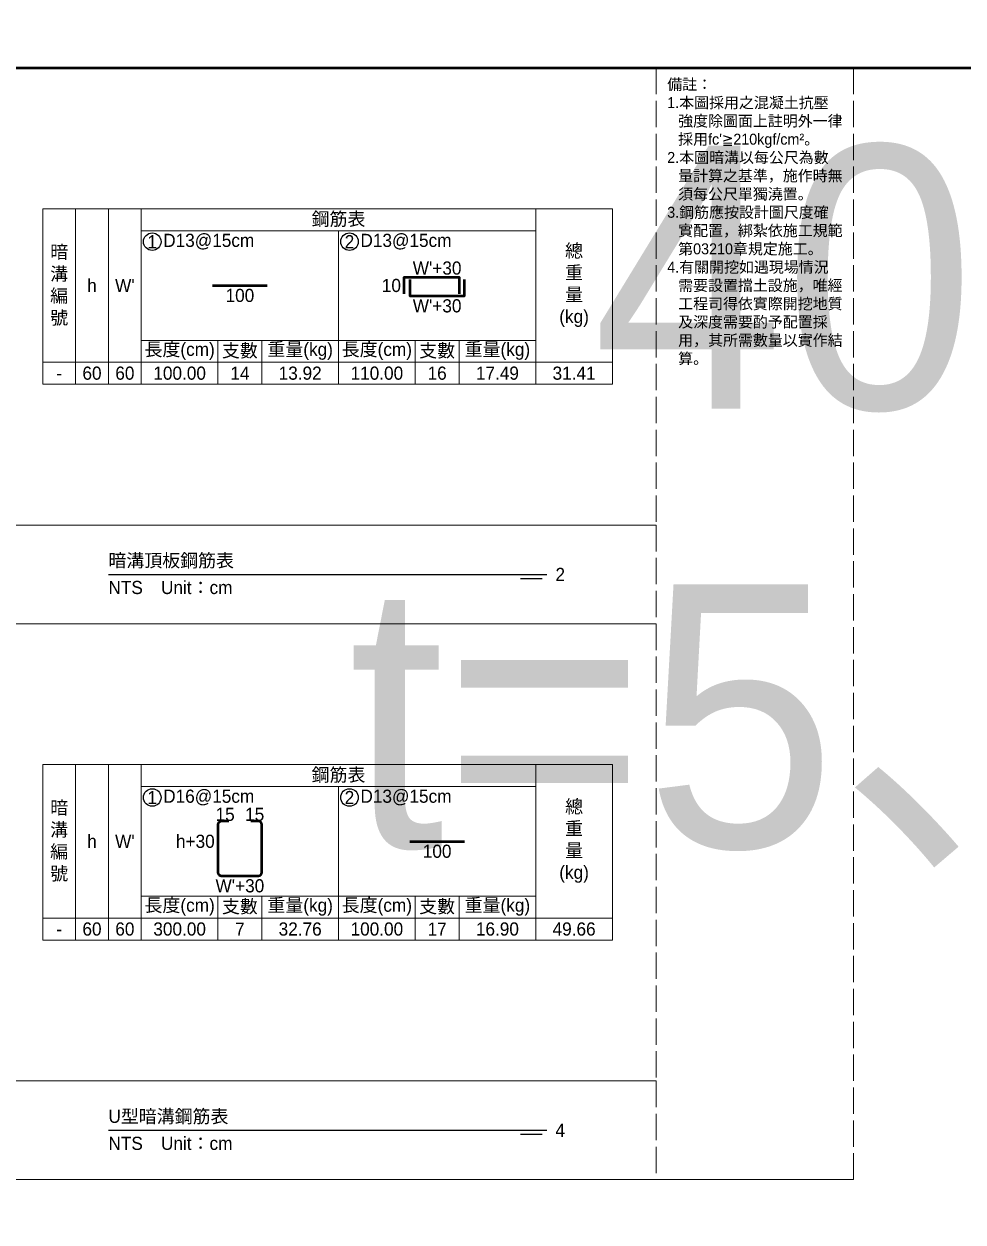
# Model space of a CAD drawing. Extents: x -3420 to 2030, y -3892 to 566.
# Drawn here: x -2139 to -1710, y -526 to 20 of the extents above; entities that cross this region are included whole.
import ezdxf

# ---------------------------------------------------------------- set-up
doc = ezdxf.new("R2010")
doc.units = 0
doc.header["$MEASUREMENT"] = 0
doc.linetypes.add('ACAD_ISO02W100', pattern=[15, 12, -3])
for name, color, linetype, lineweight in [('一、1.基本-圖框', 7, 'Continuous', 20), ('一、3.基本-變更', 1, 'Continuous', 50), ('二、5.繪圖-鋼筋', 60, 'Continuous', 50)]:
    doc.layers.add(name, color=color, linetype=linetype, lineweight=lineweight)
doc.layers.add('一、4.基本-隱藏', color=9, linetype='ACAD_ISO02W100', lineweight=20, plot=False)
doc.layers.add('三、1.文字-說明文字', color=2, linetype='Continuous')
doc.layers.add('三、3.文字-註解文字', color=2, linetype='Continuous')
doc.styles.add('次圖名(詳圖)', font='MS PGothic.ttf', dxfattribs={"height": 6})
doc.styles.add('註解文字(詳圖)', font='MS PGothic.ttf', dxfattribs={"height": 5})

msp = doc.modelspace()

# ---------------------------------------------------------------- linework, layer by layer
at = {"layer": '一、1.基本-圖框'}
for points in [[(-2130, -134.25), (-2115, -134.25), (-2115, -64.25), (-2130, -64.25)], [(-2115, -134.25), (-2100, -134.25), (-2100, -64.25), (-2115, -64.25)], [(-2100, -134.25), (-2085, -134.25), (-2085, -64.25), (-2100, -64.25)], [(-2085, -74.25), (-1905, -74.25), (-1905, -64.25), (-2085, -64.25)], [(-1870, -134.25), (-1905, -134.25), (-1905, -64.25), (-1870, -64.25)], [(-2085, -74.25), (-1995, -74.25), (-1995, -124.25), (-2085, -124.25)], [(-1995, -74.25), (-1905, -74.25), (-1905, -124.25), (-1995, -124.25)], [(-2085, -124.25), (-2050, -124.25), (-2050, -134.25), (-2085, -134.25)], [(-2050, -124.25), (-2030, -124.25), (-2030, -134.25), (-2050, -134.25)], [(-2030, -124.25), (-1995, -124.25), (-1995, -134.25), (-2030, -134.25)], [(-1995, -124.25), (-1960, -124.25), (-1960, -134.25), (-1995, -134.25)], [(-1960, -124.25), (-1940, -124.25), (-1940, -134.25), (-1960, -134.25)], [(-1940, -124.25), (-1905, -124.25), (-1905, -134.25), (-1940, -134.25)], [(-2130, -134.25), (-2115, -134.25), (-2115, -144.25), (-2130, -144.25)], [(-2115, -134.25), (-2100, -134.25), (-2100, -144.25), (-2115, -144.25)], [(-2100, -134.25), (-2085, -134.25), (-2085, -144.25), (-2100, -144.25)], [(-2085, -134.25), (-2050, -134.25), (-2050, -144.25), (-2085, -144.25)], [(-2050, -134.25), (-2030, -134.25), (-2030, -144.25), (-2050, -144.25)], [(-2030, -134.25), (-1995, -134.25), (-1995, -144.25), (-2030, -144.25)], [(-1995, -134.25), (-1960, -134.25), (-1960, -144.25), (-1995, -144.25)], [(-1960, -134.25), (-1940, -134.25), (-1940, -144.25), (-1960, -144.25)], [(-1940, -134.25), (-1905, -134.25), (-1905, -144.25), (-1940, -144.25)], [(-1905, -134.25), (-1870, -134.25), (-1870, -144.25), (-1905, -144.25)], [(-2130, -387.75), (-2115, -387.75), (-2115, -317.75), (-2130, -317.75)], [(-2115, -387.75), (-2100, -387.75), (-2100, -317.75), (-2115, -317.75)], [(-2100, -387.75), (-2085, -387.75), (-2085, -317.75), (-2100, -317.75)], [(-2085, -327.75), (-1905, -327.75), (-1905, -317.75), (-2085, -317.75)], [(-1870, -387.75), (-1905, -387.75), (-1905, -317.75), (-1870, -317.75)], [(-2085, -327.75), (-1995, -327.75), (-1995, -377.75), (-2085, -377.75)], [(-1995, -327.75), (-1905, -327.75), (-1905, -377.75), (-1995, -377.75)], [(-2085, -377.75), (-2050, -377.75), (-2050, -387.75), (-2085, -387.75)], [(-2050, -377.75), (-2030, -377.75), (-2030, -387.75), (-2050, -387.75)], [(-2030, -377.75), (-1995, -377.75), (-1995, -387.75), (-2030, -387.75)], [(-1995, -377.75), (-1960, -377.75), (-1960, -387.75), (-1995, -387.75)], [(-1960, -377.75), (-1940, -377.75), (-1940, -387.75), (-1960, -387.75)], [(-1940, -377.75), (-1905, -377.75), (-1905, -387.75), (-1940, -387.75)], [(-2130, -387.75), (-2115, -387.75), (-2115, -397.75), (-2130, -397.75)], [(-2115, -387.75), (-2100, -387.75), (-2100, -397.75), (-2115, -397.75)], [(-2100, -387.75), (-2085, -387.75), (-2085, -397.75), (-2100, -397.75)], [(-2085, -387.75), (-2050, -387.75), (-2050, -397.75), (-2085, -397.75)], [(-2050, -387.75), (-2030, -387.75), (-2030, -397.75), (-2050, -397.75)], [(-2030, -387.75), (-1995, -387.75), (-1995, -397.75), (-2030, -397.75)], [(-1995, -387.75), (-1960, -387.75), (-1960, -397.75), (-1995, -397.75)], [(-1960, -387.75), (-1940, -387.75), (-1940, -397.75), (-1960, -397.75)], [(-1940, -387.75), (-1905, -387.75), (-1905, -397.75), (-1940, -397.75)], [(-1905, -387.75), (-1870, -387.75), (-1870, -397.75), (-1905, -397.75)]]:
    msp.add_lwpolyline(points, close=True, dxfattribs=at)
at = {"layer": '一、3.基本-變更'}
msp.add_lwpolyline([(-3420, 0), (0, 0), (0, -1164), (-3420, -1164)], close=True, dxfattribs=at)
at = {"layer": '一、4.基本-隱藏'}
for points in [[(-2540, 0), (-1760, 0), (-1760, -507), (-2540, -507)], [(-2150, 0), (-1850, 0), (-1850, -208.5), (-2150, -208.5)], [(-2150, -208.5), (-1850, -208.5), (-1850, -253.5), (-2150, -253.5)], [(-2150, -253.5), (-1850, -253.5), (-1850, -462), (-2150, -462)], [(-2150, -462), (-1850, -462), (-1850, -507), (-2150, -507)]]:
    msp.add_lwpolyline(points, close=True, dxfattribs=at)
msp.add_lwpolyline([(-2540, -507), (-1760, -507)], dxfattribs=at)
at = {"layer": '三、3.文字-註解文字'}
for points in [[(-2100, -231), (-1900, -231)], [(-1902, -233), (-1912, -233)], [(-2100, -484.5), (-1900, -484.5)], [(-1902, -486.5), (-1912, -486.5)]]:
    msp.add_lwpolyline(points, dxfattribs=at)
for centre in [(-2080, -79.25), (-1990, -79.25), (-2080, -332.75), (-1990, -332.75)]:
    msp.add_circle(centre, 4, dxfattribs=at)
at = {"layer": '二、5.繪圖-鋼筋'}
for points in [[(-1965, -103), (-1965, -95.5), (-1940, -95.5), (-1940, -103)], [(-1962.5, -96.5), (-1962.5, -104), (-1937.5, -104), (-1937.5, -96.5)], [(-2052.5, -99.25), (-2027.5, -99.25)], [(-1962.5, -352.75), (-1937.5, -352.75)]]:
    msp.add_lwpolyline(points, dxfattribs=at)
msp.add_lwpolyline([(-2045, -343.5), (-2048.5, -343.5, 0.4142136), (-2050, -345), (-2050, -367, 0.4142136), (-2048.5, -368.5), (-2031.5, -368.5, 0.4142136), (-2030, -367), (-2030, -345, 0.4142136), (-2031.5, -343.5), (-2035, -343.5)], format="xyb", dxfattribs=at)

# ---------------------------------------------------------------- texts
at = {"layer": '一、1.基本-圖框', "char_height": 6, "attachment_point": 5, "style": '註解文字(詳圖)'}
for s, width, insert in [('{\\fMS PGothic|b0|i0|c128|p34;鋼筋表}', 94.24964, (-1995, -69.25)), ('暗{\\fMS PGothic|b0|i0|c128|p34;溝編號}', 12.98354, (-2122.5, -99.25)), ('{\\fMS PGothic|b0|i0|c128|p34;總重量(kg)}', 6, (-1887.5, -99.25)), ('{\\fMS PGothic|b0|i0|c128|p34;h}', 12.98354, (-2107.5, -99.25)), ("W'", 22.32258, (-2092.5, -99.25)), ('{\\fMS PGothic|b0|i0|c128|p34;長度(cm)}', 35.02324, (-2067.5, -129.25)), ('{\\fMS PGothic|b0|i0|c128|p34;支數}', 19.27354, (-2040, -129.25)), ('{\\fMS PGothic|b0|i0|c128|p34;重量(kg)}', 30.27214, (-2012.5, -129.25)), ('{\\fMS PGothic|b0|i0|c128|p34;長度(cm)}', 35.02324, (-1977.5, -129.25)), ('{\\fMS PGothic|b0|i0|c128|p34;支數}', 19.27354, (-1950, -129.25)), ('{\\fMS PGothic|b0|i0|c128|p34;重量(kg)}', 30.27214, (-1922.5, -129.25)), ('{\\fMS PGothic|b0|i0|c128|p34;鋼筋表}', 94.24964, (-1995, -322.75)), ('{\\fMS PGothic|b0|i0|c128|p34;總重量(kg)}', 6, (-1887.5, -352.75)), ('暗{\\fMS PGothic|b0|i0|c128|p34;溝編號}', 12.98354, (-2122.5, -352.75)), ('{\\fMS PGothic|b0|i0|c128|p34;h}', 12.98354, (-2107.5, -352.75)), ("W'", 22.32258, (-2092.5, -352.75)), ('{\\fMS PGothic|b0|i0|c128|p34;長度(cm)}', 35.02324, (-2067.5, -382.75)), ('{\\fMS PGothic|b0|i0|c128|p34;支數}', 19.27354, (-2040, -382.75)), ('{\\fMS PGothic|b0|i0|c128|p34;重量(kg)}', 30.27214, (-2012.5, -382.75)), ('{\\fMS PGothic|b0|i0|c128|p34;長度(cm)}', 35.02324, (-1977.5, -382.75)), ('{\\fMS PGothic|b0|i0|c128|p34;支數}', 19.27354, (-1950, -382.75)), ('{\\fMS PGothic|b0|i0|c128|p34;重量(kg)}', 30.27214, (-1922.5, -382.75))]:
    msp.add_mtext_dynamic_manual_height_columns(s, width=width, gutter_width=30, heights=[0], dxfattribs=dict(at, insert=insert))
at = {"layer": '一、4.基本-隱藏', "insert": (-1710, 100), "char_height": 120, "attachment_point": 5, "style": '次圖名(詳圖)'}
msp.add_mtext_dynamic_manual_height_columns("{\\fMS PGothic|b0|i0|c128|p34;W}'{\\fMS PGothic|b0|i0|c128|p34;=}6{\\fMS PGothic|b0|i0|c128|p34;0，h=}100、80、60、40，t=5、10", width=698.49542, gutter_width=30, heights=[0], dxfattribs=at)
at = {"layer": '三、1.文字-說明文字', "insert": (-1845, -5), "char_height": 5, "attachment_point": 1, "style": '註解文字(詳圖)'}
msp.add_mtext_dynamic_manual_height_columns("{\\fMS PGothic|b0|i0|c128|p34;備註：\\P\\pi-5,l5;1.本圖採用之混凝土抗壓強度除圖面上註明外一律採用fc'≧210kgf/cm²。\\P2.本圖暗溝以每公尺為數量計算之基準，施作時無須每公尺單獨澆置。\\P3.鋼筋應按設計圖尺度確實配置，綁紮依施工規範第03210章規定施工。\\P4.有關開挖如遇現場情況需要設置擋土設施，唯經工程司得依實際開挖地質及深度需要酌予配置採用，其所需數量以實作結算。}", width=80, gutter_width=30, heights=[0], dxfattribs=at)
at = {"layer": '三、3.文字-註解文字', "char_height": 6}
for s, width, gutter_width, insert, attachment_point, style in [('1', 8.38231, 30, (-2080, -79.25), 5, '註解文字(詳圖)'), ('D13@15cm', 6.06582, 30, (-2075, -79.25), 4, '註解文字(詳圖)'), ('2', 8.38231, 30, (-1990, -79.25), 5, '註解文字(詳圖)'), ('{\\fMS PGothic|b0|i0|c128|p34;D1}3{\\fMS PGothic|b0|i0|c128|p34;@}1{\\fMS PGothic|b0|i0|c128|p34;5cm}', 6.06582, 30, (-1985, -79.25), 4, '註解文字(詳圖)'), ('60', 9.06048, 30, (-2107.5, -139.25), 5, '註解文字(詳圖)'), ('6{\\fMS PGothic|b0|i0|c128|p34;0}', 9.06048, 30, (-2092.5, -139.25), 5, '註解文字(詳圖)'), ('100.00', 9.06048, 30, (-2067.5, -139.25), 5, '註解文字(詳圖)'), ('{\\fMS PGothic|b0|i0|c128|p34;1}4', 9.06048, 30, (-2040, -139.25), 5, '註解文字(詳圖)'), ('13.92', 9.06048, 30, (-2012.5, -139.25), 5, '註解文字(詳圖)'), ('{\\fMS PGothic|b0|i0|c128|p34;1}1{\\fMS PGothic|b0|i0|c128|p34;0.00}', 9.06048, 30, (-1977.5, -139.25), 5, '註解文字(詳圖)'), ('16', 9.06048, 30, (-1950, -139.25), 5, '註解文字(詳圖)'), ('17.49', 9.06048, 30, (-1922.5, -139.25), 5, '註解文字(詳圖)'), ('31.41', 9.06048, 30, (-1887.5, -139.25), 5, '註解文字(詳圖)'), ('-', 9.06048, 30, (-2122.5, -139.25), 5, '註解文字(詳圖)'), ('暗{\\fMS PGothic|b0|i0|c128|p34;溝}頂板鋼筋表', 134.12151, 15, (-2100, -225), 4, '次圖名(詳圖)'), ('2', 3, 15, (-1896, -231), 4, '次圖名(詳圖)'), ('NTS{\\fMS PGothic|b0|i0|c128|p34;^IUnit：cm}', 136.03259, 15, (-2100, -237), 4, '次圖名(詳圖)'), ('1', 8.38231, 30, (-2080, -332.75), 5, '註解文字(詳圖)'), ('{\\fMS PGothic|b0|i0|c128|p34;D1}6{\\fMS PGothic|b0|i0|c128|p34;@15cm}', 6.06582, 30, (-2075, -332.75), 4, '註解文字(詳圖)'), ('2', 8.38231, 30, (-1990, -332.75), 5, '註解文字(詳圖)'), ('{\\fMS PGothic|b0|i0|c128|p34;D1}3{\\fMS PGothic|b0|i0|c128|p34;@}1{\\fMS PGothic|b0|i0|c128|p34;5cm}', 6.06582, 30, (-1985, -332.75), 4, '註解文字(詳圖)'), ('-', 9.06048, 30, (-2122.5, -392.75), 5, '註解文字(詳圖)'), ('60', 9.06048, 30, (-2107.5, -392.75), 5, '註解文字(詳圖)'), ('6{\\fMS PGothic|b0|i0|c128|p34;0}', 9.06048, 30, (-2092.5, -392.75), 5, '註解文字(詳圖)'), ('{\\fMS PGothic|b0|i0|c128|p34;3}0{\\fMS PGothic|b0|i0|c128|p34;0.00}', 9.06048, 30, (-2067.5, -392.75), 5, '註解文字(詳圖)'), ('7', 9.06048, 30, (-2040, -392.75), 5, '註解文字(詳圖)'), ('32.76', 9.06048, 30, (-2012.5, -392.75), 5, '註解文字(詳圖)'), ('{\\fMS PGothic|b0|i0|c128|p34;100}.00', 9.06048, 30, (-1977.5, -392.75), 5, '註解文字(詳圖)'), ('17', 9.06048, 30, (-1950, -392.75), 5, '註解文字(詳圖)'), ('16.90', 9.06048, 30, (-1922.5, -392.75), 5, '註解文字(詳圖)'), ('49.66', 9.06048, 30, (-1887.5, -392.75), 5, '註解文字(詳圖)'), ('U型暗溝鋼筋表', 134.12151, 15, (-2100, -478.5), 4, '次圖名(詳圖)'), ('4', 3, 15, (-1896, -484.5), 4, '次圖名(詳圖)'), ('NTS{\\fMS PGothic|b0|i0|c128|p34;^IUnit：cm}', 136.03259, 15, (-2100, -490.5), 4, '次圖名(詳圖)')]:
    msp.add_mtext_dynamic_manual_height_columns(s, width=width, gutter_width=gutter_width, heights=[0], dxfattribs=dict(at, insert=insert, attachment_point=attachment_point, style=style))
at = {"layer": '二、5.繪圖-鋼筋', "char_height": 6, "style": '註解文字(詳圖)'}
for s, width, insert, attachment_point in [("{\\fMS PGothic|b0|i0|c128|p34;W'}+3{\\fMS PGothic|b0|i0|c128|p34;0}", 3.56631, (-1950, -88.277), 2), ('{\\fMS PGothic|b0|i0|c128|p34;10}', 8.87231, (-1966.5, -99.25), 6), ('100', 3.56631, (-2040, -100.75), 2), ("{\\fMS PGothic|b0|i0|c128|p34;W'}+3{\\fMS PGothic|b0|i0|c128|p34;0}", 3.56631, (-1950, -105.5), 2), ('15', 8.87231, (-2046.75, -343.5), 8), ('15', 8.87231, (-2033.25, -343.5), 8), ('{\\fMS PGothic|b0|i0|c128|p34;h+}3{\\fMS PGothic|b0|i0|c128|p34;0}', 8.87231, (-2051.5, -352.75), 6), ('100', 3.56631, (-1950, -354.25), 2), ("{\\fMS PGothic|b0|i0|c128|p34;W'+}3{\\fMS PGothic|b0|i0|c128|p34;0}", 3.56631, (-2040, -370), 2)]:
    msp.add_mtext_dynamic_manual_height_columns(s, width=width, gutter_width=30, heights=[0], dxfattribs=dict(at, insert=insert, attachment_point=attachment_point))

doc.saveas('drawing.dxf')
